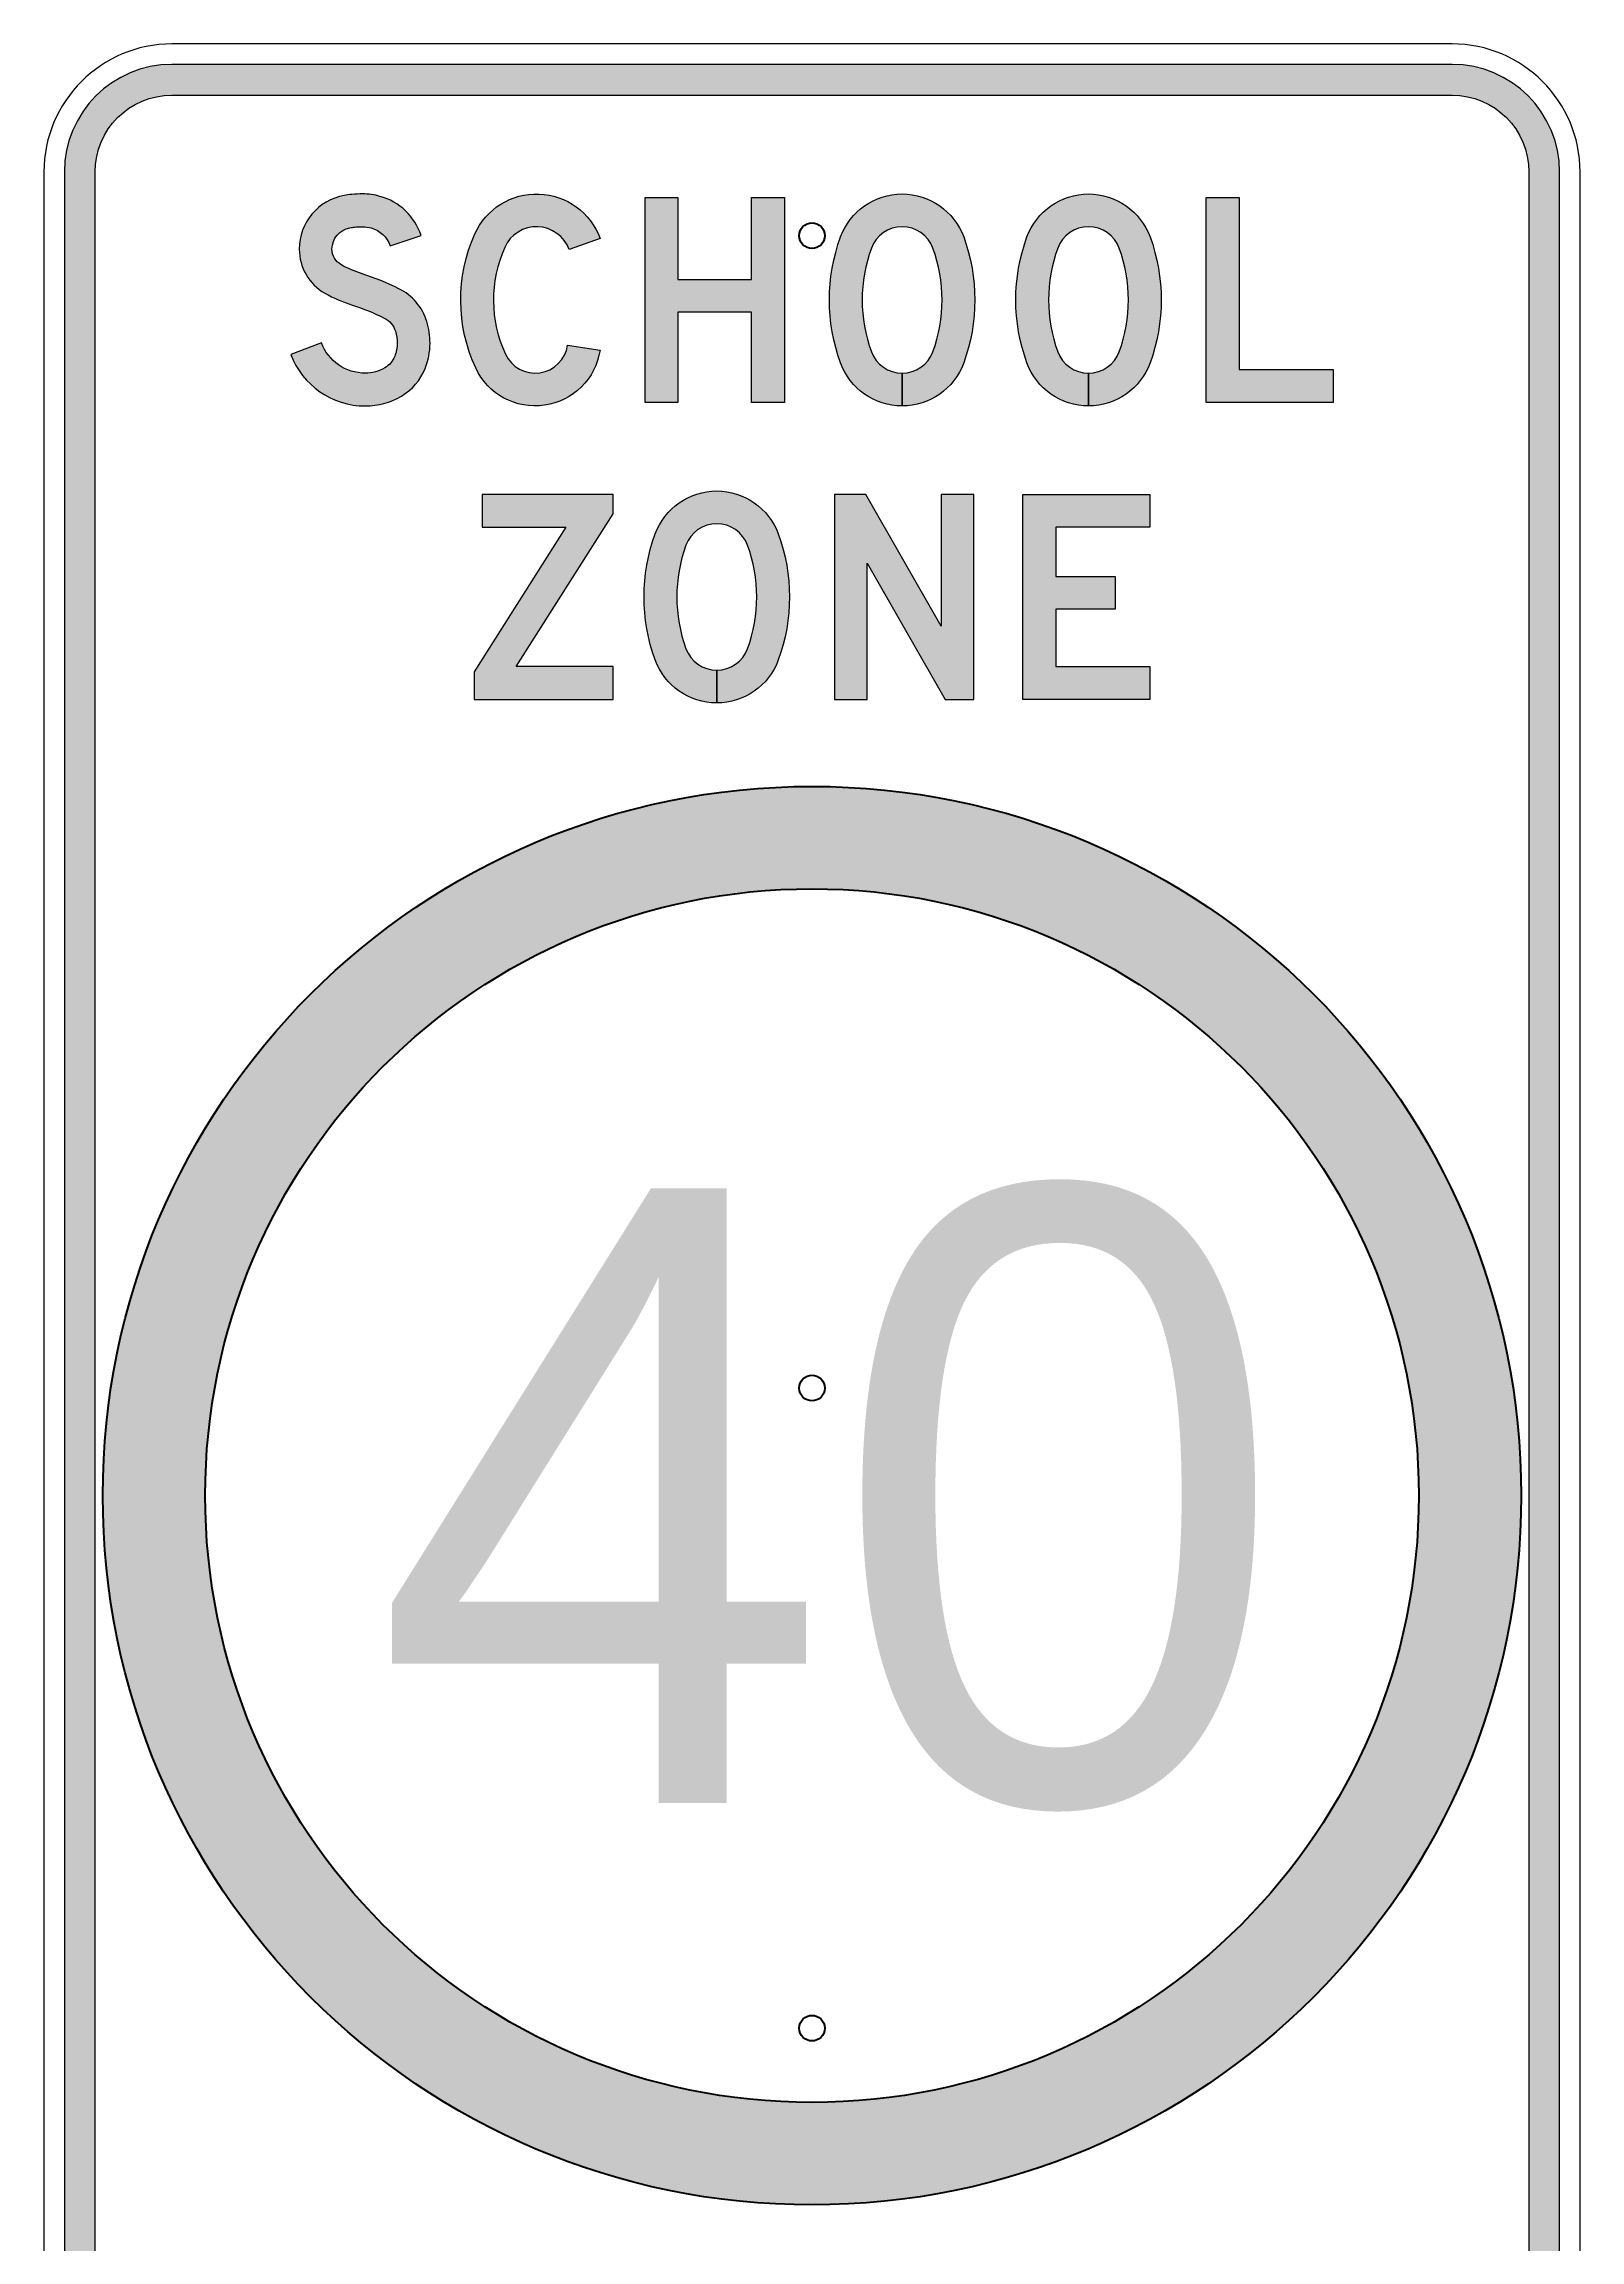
# Model space of a CAD drawing. Header units: millimetres. Extents: x 316 to 376, y 53 to 189.
# Drawn here: x 316.4 to 376.4, y 103.6 to 189.3 of the extents above; entities that cross this region are included whole.
import ezdxf
from ezdxf.enums import TextEntityAlignment as Align

# ---------------------------------------------------------------- set-up
doc = ezdxf.new("R2010")
doc.units = ezdxf.units.MM
doc.linetypes.add('HIDDEN', pattern=[0.375, 0.25, -0.125])
doc.layers.add('GSBWFILL', color=1, linetype='Continuous', lineweight=0)
for name, color, linetype in [('L18', 4, 'Continuous'), ('L20', 8, 'HIDDEN'), ('L25', 1, 'Continuous'), ('RED', 12, 'Continuous')]:
    doc.layers.add(name, color=color, linetype=linetype)
doc.styles.add('FHWAD', font='')
doc.styles.add('TSText', font='isocp2.shx')
doc.styles.get('FHWAD').set_extended_font_data('FHWA Series D2000EX')

# ---------------------------------------------------------------- blocks, each defined once
blk = doc.blocks.new('*U4')
at = {"layer": 'GSBWFILL'}
h = blk.add_hatch(color=256, dxfattribs=at)
edge = h.paths.add_edge_path()
edge.add_arc((70.1138021978752, 139.8349602439575), 31.66503975604246, 74.46761882983742, 89.99999999999937, ccw=False)
edge.add_arc((71.36961921618118, 144.3533723390851), 26.97535701145702, 18.43416843661788, 74.46761882983628, ccw=False)
edge.add_line((96.96080605563552, 152.8833806652067), (127.318809418287, 163.002255693254))
edge.add_arc((71.36961921618013, 144.353372339084), 58.97535701145839, 18.43416843661881, 74.46761882983712)
edge.add_arc((70.11380219787513, 139.8349602439581), 63.66503975604186, 74.46761882983803, 90.00000000000006)
edge.add_arc((70.11380219787479, 87.17811100693719), 116.3218889930628, 89.99999999999987, 95.20208452342816)
edge.add_arc((67.43430500120193, 116.6089654807103), 86.76931042056951, 95.20208452342852, 100.0660043927368)
edge.add_arc((61.58281260194144, 149.5723280011554), 53.29061223869738, 100.0660043927364, 179.9999999999999)
edge.add_arc((57.59622376642022, 149.5723280011556), 49.30402340317619, 180.0000000000001, 240.52539161732)
edge.add_arc((102.7723739602681, 229.5035335058323), 141.1184131237857, 240.5253916173195, 252.4229875600029)
edge.add_arc((-5.154268137836397, -111.1985611304839), 216.2694397253923, 63.49479254048009, 72.42298756000332, ccw=False)
edge.add_arc((81.8551508929528, 63.27562188433962), 21.30308483623306, 17.092358613637998, 63.49479254048009, ccw=False)
edge.add_arc((63.63858117502647, 57.67413260573667), 40.36141882497338, -1.1368683772161603e-13, 17.092358613637487, ccw=False)
edge.add_arc((69.91031519401423, 57.67413260573653), 34.08968480598563, -21.835978028378975, 1.1368683772161603e-13, ccw=False)
edge.add_arc((80.10296240503372, 53.58993848622089), 23.1092158372125, 300.4201037662424, 338.16402197162085, ccw=False)
edge.add_arc((72.8177436446915, 65.99731672222809), 37.49731672222812, 270.00000000000006, 300.4201037662424, ccw=False)
edge.add_arc((72.81774364469152, 74.31938926379087), 45.8193892637909, 200.6540005308844, 270.00000000000006, ccw=False)
edge.add_line((29.94328044301864, 58.15780401743604), (-1.13686837721616e-13, 46.87064510517077))
edge.add_arc((72.81774364469149, 74.31938926379078), 77.81938926379081, 200.6540005308842, 269.9999999999999)
edge.add_arc((72.81774364469143, 65.9973167222284), 69.49731672222843, 269.9999999999999, 300.4201037662422)
edge.add_arc((80.10296240503381, 53.58993848622085), 55.10921583721243, 300.4201037662423, 338.1640219716208)
edge.add_arc((69.91031519401425, 57.67413260573646), 66.08968480598561, 338.1640219716209, 360.0000000000001)
edge.add_arc((63.63858117502667, 57.67413260573663), 72.36141882497319, 359.9999999999999, 377.0923586136376)
edge.add_arc((81.85515089295305, 63.2756218843399), 53.30308483623273, 17.09235861363743, 63.49479254047981)
edge.add_arc((-5.154268137833228, -111.198561130476), 248.2694397253839, 63.49479254047989, 72.4229875600031)
edge.add_arc((102.7723739602719, 229.5035335058409), 109.118413123795, 240.5253916173198, 252.4229875600031, ccw=False)
edge.add_arc((57.59622376642032, 149.5723280011554), 17.30402340317604, 179.9999999999995, 240.5253916173191, ccw=False)
edge.add_arc((61.58281260194153, 149.5723280011556), 21.29061223869724, 100.06600439273649, 180.0000000000001, ccw=False)
edge.add_arc((67.4343050012016, 116.6089654807101), 54.76931042056966, 95.20208452342831, 100.06600439273649, ccw=False)
edge.add_arc((70.11380219787529, 87.17811100693228), 84.32188899306769, 89.99999999999977, 95.20208452342808, ccw=False)
blk.add_lwpolyline([(70.11380219787551, 171.5, -0.06787675261042452), (78.59315953967004, 170.3435695505434, -0.2494830365654269), (96.96080605563552, 152.8833806652067), (127.318809418287, 163.002255693254, 0.2494830365654264), (87.16221351932367, 201.1749061075884, 0.06787675261042452), (70.11380219787506, 203.5, 0.02270227471950201), (59.56703468978421, 203.0208818389779, 0.02122604096759155), (52.26854324855614, 202.0426409332105, 0.3636441175402912), (8.292200363244035, 149.5723280011555, 0.2704077510795036), (33.33678063119186, 106.6495351923277, 0.0519597405227712), (60.15638590907119, 94.97367033413467, -0.03897631886995447), (91.3622734742722, 82.33962051430993, -0.2052815878054308), (102.2173258005501, 69.53687228439209, -0.07471806484743376), (103.9999999999999, 57.67413260573662, -0.09556678149168694), (101.5541485995273, 44.99444737401317, -0.1661941654668835), (91.80399884476228, 33.66202833871628, -0.1335177693873042), (72.81774364469155, 28.49999999999997, -0.3121642975364797), (29.94328044301864, 58.15780401743604), (-1.13686837721616e-13, 46.87064510517077, 0.3121642975364798), (72.81774364469138, -3.500000000000028, 0.1335177693873042), (108.0067626559154, 6.067274401056522, 0.1661941654668837), (131.2582269663246, 33.09202205901265, 0.09556678149168694), (135.9999999999999, 57.67413260573656, 0.07471806484743371), (132.8039568942248, 78.94208351750389, 0.2052815878054319), (105.6432062565886, 110.9762222482267, 0.03897631886995447), (69.8199839289999, 125.4796512773732, -0.05195974052277098), (49.08199018496825, 134.5078979602233, -0.2704077510795024), (40.29220036324429, 149.5723280011556, -0.3636441175402912), (57.86158500182572, 170.5352150791966, -0.02122604096759155), (62.46843668024738, 171.1526866203946, -0.02270227471950201)], format="xyb", close=True, dxfattribs=at)
blk = doc.blocks.new('*U5')
at = {"layer": 'GSBWFILL', "linetype": 'Continuous'}
blk.add_hatch(color=256, dxfattribs=at).paths.add_polyline_path([(13.72124205111108, 164.4021739130435, 0.2166768782576797), (14.62675417347889, 33.60638297872346, 0.7444135620073872), (136, 51.04683606026732), (104.3509964946425, 55.77341803013366, -0.7444135620073867), (43.66437358138194, 47.05319148936167, -0.2166768782576799), (42.94225631924041, 151.3586956521739, -0.6740116141040629), (105.934343747456, 149.1418350505327), (136, 160.0988562745634, 0.6740116141040616)])
at = {"layer": 'GSBWFILL'}
blk.add_lwpolyline([(136, 51.04683606026732, -0.744413562007387), (14.6267541734789, 33.60638297872336, -0.2166768782576799), (13.72124205111101, 164.4021739130435, -0.674011614104063), (136, 160.0988562745634), (105.934343747456, 149.1418350505327, 0.6740116141040626), (42.94225631924041, 151.3586956521739, 0.21667687825768), (43.66437358138194, 47.05319148936167, 0.744413562007387), (104.3509964946425, 55.77341803013366)], format="xyb", close=True, dxfattribs=at)
blk = doc.blocks.new('*U6')
at = {"layer": 'GSBWFILL', "linetype": 'Continuous'}
blk.add_hatch(color=256, dxfattribs=at).paths.add_polyline_path([(0, 0), (32, 0), (32, 88), (104, 88), (104, 0), (136, 0), (136, 200), (104, 200), (104, 120), (32, 120), (32, 200), (0, 200)])
at = {"layer": 'GSBWFILL'}
blk.add_lwpolyline([(0, 200), (32, 200), (32, 120), (104, 120), (104, 200), (136, 200), (136, 0), (104, 0), (104, 88), (32, 88), (32, 0), (0, 0)], close=True, dxfattribs=at)
blk = doc.blocks.new('*U7')
at = {"layer": 'GSBWFILL', "linetype": 'Continuous'}
blk.add_hatch(color=256, dxfattribs=at).paths.add_polyline_path([(10.8974677644866, 161.4928538138885, 0.177215189873418), (10.89746776448655, 38.50714618611153, 0.3148253933391206), (71, -3.499999999999993), (71, 28.5, -0.3148253933391204), (40.9487338822433, 49.50357309305578, -0.1772151898734181), (40.94873388224336, 150.4964269069443, -0.6989247311827949), (101.0512661177567, 150.4964269069442, -0.177215189873418), (101.0512661177567, 49.50357309305575, -0.3147395270879065), (71.00999999999999, 28.50000156250005), (71.00999999999999, -3.499999218749977, 0.3147824596861237), (131.1025322355135, 38.5071461861116, 0.1772151898734178), (131.1025322355134, 161.4928538138885, 0.6989247311827947)])
at = {"layer": 'GSBWFILL'}
blk.add_lwpolyline([(71, -3.499999999999986, -0.3148253933391205), (10.89746776448658, 38.50714618611153, -0.1772151898734181), (10.89746776448658, 161.4928538138885, -0.6989247311827952), (131.1025322355134, 161.4928538138885, -0.1772151898734181), (131.1025322355134, 38.50714618611148, -0.3147824596861233), (71.00999999999999, -3.499999218749981), (71.00999999999999, 28.50000156250004, 0.3147395270879066), (101.0512661177567, 49.50357309305574, 0.1772151898734181), (101.0512661177567, 150.4964269069443, 0.6989247311827952), (40.94873388224335, 150.4964269069442, 0.1772151898734181), (40.94873388224329, 49.50357309305576, 0.3148253933391204), (71, 28.5)], format="xyb", close=True, dxfattribs=at)
blk = doc.blocks.new('*U8')
at = {"layer": 'GSBWFILL', "linetype": 'Continuous'}
blk.add_hatch(color=256, dxfattribs=at).paths.add_polyline_path([(10.8974677644866, 161.4928538138885, 0.177215189873418), (10.89746776448655, 38.50714618611153, 0.3148253933391206), (71, -3.499999999999993), (71, 28.5, -0.3148253933391204), (40.9487338822433, 49.50357309305578, -0.1772151898734181), (40.94873388224336, 150.4964269069443, -0.6989247311827949), (101.0512661177567, 150.4964269069442, -0.177215189873418), (101.0512661177567, 49.50357309305575, -0.3147395270879065), (71.00999999999999, 28.50000156250005), (71.00999999999999, -3.499999218749977, 0.3147824596861237), (131.1025322355135, 38.5071461861116, 0.1772151898734178), (131.1025322355134, 161.4928538138885, 0.6989247311827947)])
at = {"layer": 'GSBWFILL'}
blk.add_lwpolyline([(71, -3.499999999999986, -0.3148253933391205), (10.89746776448658, 38.50714618611153, -0.1772151898734181), (10.89746776448658, 161.4928538138885, -0.6989247311827952), (131.1025322355134, 161.4928538138885, -0.1772151898734181), (131.1025322355134, 38.50714618611148, -0.3147824596861233), (71.00999999999999, -3.499999218749981), (71.00999999999999, 28.50000156250004, 0.3147395270879066), (101.0512661177567, 49.50357309305574, 0.1772151898734181), (101.0512661177567, 150.4964269069443, 0.6989247311827952), (40.94873388224335, 150.4964269069442, 0.1772151898734181), (40.94873388224329, 49.50357309305576, 0.3148253933391204), (71, 28.5)], format="xyb", close=True, dxfattribs=at)
blk = doc.blocks.new('*U9')
at = {"layer": 'GSBWFILL', "linetype": 'Continuous'}
blk.add_hatch(color=256, dxfattribs=at).paths.add_polyline_path([(32, 32), (124, 32), (124, 0), (0, 0), (0, 200), (32, 200)])
at = {"layer": 'GSBWFILL'}
blk.add_lwpolyline([(32, 32), (124, 32), (124, 0), (0, 0), (0, 200), (32, 200)], close=True, dxfattribs=at)
blk = doc.blocks.new('*U3')
at = {"layer": 'GSBWFILL', "color": 28, "true_color": 0x0a0a0a}
for name, p, xscale, yscale, zscale in [('*U4', (0, 0), 0.4000000000000002, 0.4000000000000002, 0.4000000000000002), ('*U5', (66.4, 0), 0.4, 0.4, 0.4), ('*U6', (138.4, 0), 0.4000000000000001, 0.4000000000000001, 0.4000000000000001), ('*U7', (210.4, 0), 0.4000000000000001, 0.4000000000000001, 0.4000000000000001), ('*U8', (283.2, 0), 0.3999999999999999, 0.3999999999999999, 0.3999999999999999), ('*U9', (357.6, 0), 0.4, 0.4, 0.4)]:
    blk.add_blockref(name, p, dxfattribs=dict(at, xscale=xscale, yscale=yscale, zscale=zscale))
blk = doc.blocks.new('*U2')
at = {"layer": 'GSBWFILL'}
blk.add_blockref('*U3', (-203.6, 0), dxfattribs=at)
blk = doc.blocks.new('*U12')
at = {"layer": 'GSBWFILL', "linetype": 'Continuous'}
blk.add_hatch(color=256, dxfattribs=at).paths.add_polyline_path([(89.785008331143, 168), (0, 27.00000000000001), (0, 0), (136, 0), (136, 32), (41.12080679900493, 32), (136.0000000000001, 181), (136, 200), (8, 200), (8, 168)])
at = {"layer": 'GSBWFILL'}
blk.add_lwpolyline([(89.78500833114299, 168), (0, 27), (0, 0), (136, 0), (136, 32), (41.12080679900492, 32), (136.0000000000001, 181), (136, 200), (8, 200), (8, 168)], close=True, dxfattribs=at)
blk = doc.blocks.new('*U13')
at = {"layer": 'GSBWFILL', "linetype": 'Continuous'}
blk.add_hatch(color=256, dxfattribs=at).paths.add_polyline_path([(10.8974677644866, 161.4928538138885, 0.177215189873418), (10.89746776448655, 38.50714618611153, 0.3148253933391206), (71, -3.499999999999993), (71, 28.5, -0.3148253933391204), (40.9487338822433, 49.50357309305578, -0.1772151898734181), (40.94873388224336, 150.4964269069443, -0.6989247311827949), (101.0512661177567, 150.4964269069442, -0.177215189873418), (101.0512661177567, 49.50357309305575, -0.3147395270879065), (71.00999999999999, 28.50000156250005), (71.00999999999999, -3.499999218749977, 0.3147824596861237), (131.1025322355135, 38.5071461861116, 0.1772151898734178), (131.1025322355134, 161.4928538138885, 0.6989247311827947)])
at = {"layer": 'GSBWFILL'}
blk.add_lwpolyline([(71, -3.499999999999986, -0.3148253933391205), (10.89746776448658, 38.50714618611153, -0.1772151898734181), (10.89746776448658, 161.4928538138885, -0.6989247311827952), (131.1025322355134, 161.4928538138885, -0.1772151898734181), (131.1025322355134, 38.50714618611148, -0.3147824596861233), (71.00999999999999, -3.499999218749981), (71.00999999999999, 28.50000156250004, 0.3147395270879066), (101.0512661177567, 49.50357309305574, 0.1772151898734181), (101.0512661177567, 150.4964269069443, 0.6989247311827952), (40.94873388224335, 150.4964269069442, 0.1772151898734181), (40.94873388224329, 49.50357309305576, 0.3148253933391204), (71, 28.5)], format="xyb", close=True, dxfattribs=at)
blk = doc.blocks.new('*U14')
at = {"layer": 'GSBWFILL', "linetype": 'Continuous'}
blk.add_hatch(color=256, dxfattribs=at).paths.add_polyline_path([(31.99999999999998, 133), (108, 0), (136, 0), (136, 200), (104, 200), (104, 71.49806198638842), (30.57032113507903, 200), (0, 200), (0, 0), (32, 0)])
at = {"layer": 'GSBWFILL'}
blk.add_lwpolyline([(136, 0), (136, 200), (104, 200), (104, 71.49806198638845), (30.57032113507904, 200), (0, 200), (0, 0), (32, 0), (32, 133), (108, 0)], close=True, dxfattribs=at)
blk = doc.blocks.new('*U15')
at = {"layer": 'GSBWFILL', "linetype": 'Continuous'}
blk.add_hatch(color=256, dxfattribs=at).paths.add_polyline_path([(124, 168), (32, 168), (32, 120), (90.15557582658448, 120), (90.15557582658454, 88), (32, 88), (32, 32), (124, 32), (124, 0), (0, 0), (0, 200), (124, 200)])
at = {"layer": 'GSBWFILL'}
blk.add_lwpolyline([(124, 168), (32, 168), (32, 120), (90.15557582658448, 120), (90.15557582658454, 88), (32, 88), (32, 32), (124, 32), (124, 0), (0, 0), (0, 200), (124, 200)], close=True, dxfattribs=at)
blk = doc.blocks.new('*U11')
at = {"layer": 'GSBWFILL', "color": 28, "true_color": 0x0a0a0a}
for name, p, xscale, yscale, zscale in [('*U12', (0, 0), 0.3999999999999999, 0.3999999999999999, 0.3999999999999999), ('*U13', (66.4, 0), 0.4, 0.4, 0.4), ('*U14', (140.8, 0), 0.4, 0.4, 0.4), ('*U15', (214.4, 0), 0.3999999999999999, 0.3999999999999999, 0.3999999999999999)]:
    blk.add_blockref(name, p, dxfattribs=dict(at, xscale=xscale, yscale=yscale, zscale=zscale))
blk = doc.blocks.new('*U10')
at = {"layer": 'GSBWFILL'}
blk.add_blockref('*U11', (-132, 0), dxfattribs=at)
blk = doc.blocks.new('*U55')
at = {"layer": 'GSBWFILL', "transparency": 33554687}
blk.add_hatch(color=256, dxfattribs=at).paths.add_polyline_path([(-249.8800000000007, -649.5), (250.0000000000009, -649.5, 0.414213562373095), (292.0000000000009, -607.5), (292.0000000000009, 607.5, 0.414213562373095), (250.0000000000009, 649.5), (-250.0000000000007, 649.5, 0.414213562373095), (-292.0000000000007, 607.5), (-292.0000000000009, -607.5, 0.414213562373095), (-250.0000000000009, -649.5), (-250.0000000000007, -637.5, -0.414213562373095), (-280.0000000000007, -607.5), (-280.0000000000006, 607.5, -0.414213562373095), (-250.0000000000006, 637.5), (250.0000000000009, 637.5, -0.414213562373095), (280.0000000000009, 607.5), (280.0000000000007, -607.5, -0.414213562373095), (250.0000000000007, -637.5), (-249.8800000000009, -637.5)])
at = {"layer": 'GSBWFILL', "linetype": 'Continuous', "transparency": 33554687}
for points in [[(-250.0000000000007, -657.5), (250.0000000000009, -657.5, 0.414213562373095), (300.0000000000009, -607.5), (300.0000000000009, 607.5, 0.414213562373095), (250.0000000000009, 657.5), (-250.0000000000007, 657.5, 0.414213562373095), (-300.0000000000007, 607.5), (-300.0000000000009, -607.5, 0.414213562373095), (-250.0000000000009, -657.5)], [(-249.8800000000007, -649.5), (250.0000000000009, -649.5, 0.414213562373095), (292.0000000000009, -607.5), (292.0000000000009, 607.5, 0.414213562373095), (250.0000000000009, 649.5), (-250.0000000000007, 649.5, 0.414213562373095), (-292.0000000000007, 607.5), (-292.0000000000009, -607.5, 0.414213562373095), (-250.0000000000009, -649.5), (-250.0000000000007, -637.5, -0.414213562373095), (-280.0000000000007, -607.5), (-280.0000000000006, 607.5, -0.414213562373095), (-250.0000000000006, 637.5), (250.0000000000009, 637.5, -0.414213562373095), (280.0000000000009, 607.5), (280.0000000000007, -607.5, -0.414213562373095), (250.0000000000007, -637.5), (-249.8800000000009, -637.5), (-249.8800000000007, -649.5)]]:
    blk.add_lwpolyline(points, format="xyb", close=True, dxfattribs=at).dxf.unprotected_set("ltscale", 0)
at = {"layer": 'GSBWFILL', "color": 250, "transparency": 33554687, "style": 'TSText'}
for s in ['levels:GSCOLORFILL|GSBWFILL|GSOUTLINE', 'chevronShoulderRadius:300.000', 'constructPanels:900|600|450', 'panelBorderRadius:300.000', 'panelStyle:MR-RS-28.ssm', 'chevronTipRadius:300.000', 'constructPanelMode:0', 'panelRoundCorners:0', 'panelStation:none', 'panelHeightLock:1', 'panelWidthLock:1', 'heightRounding:1', 'legendMaterial:0', 'panelName:name', 'panelStandard:2', 'panelMounting:0', 'widthRounding:1', 'panelMaterial:0', 'panelQuantity:1', 'marginAlign:9', 'panelShape:0', 'panelSizes:', 'version:2']:
    blk.add_text(s, height=0.001, dxfattribs=at).set_placement((0, 657.498), align=Align.CENTER)

msp = doc.modelspace()

# ---------------------------------------------------------------- hatches: boundary and pattern name
at = {"layer": 'RED'}
h = msp.add_hatch(color=256, dxfattribs=at)
edge = h.paths.add_edge_path(flags=17)
edge.add_arc((346.4270923818944, 132.6404142722148), 23.7, 0, 360)
edge = h.paths.add_edge_path()
edge.add_arc((346.4270923818948, 132.6404142722148), 27.70000000000002, 0, 360)

# ---------------------------------------------------------------- linework, layer by layer
at = {"layer": 'L25'}
for centre in [(346.4270923818948, 181.8510217308044), (346.427092381895, 136.840389279391), (346.4270923818948, 111.840389279391)]:
    msp.add_circle(centre, 0.5, dxfattribs=at)
at = {"layer": 'RED'}
for centre, radius in [((346.4270923818948, 132.6404142722148), 27.70000000000002), ((346.4270923818944, 132.6404142722148), 23.7)]:
    msp.add_circle(centre, radius, dxfattribs=at)

# ---------------------------------------------------------------- block references
at = {"layer": 'GSBWFILL', "xscale": 0.1, "yscale": 0.1, "zscale": 0.1}
for name, p in [('*U2', (346.4270923818948, 175.3403892793912)), ('*U10', (346.4270923818948, 163.7403892793912))]:
    msp.add_blockref(name, p, dxfattribs=at)
at = {"layer": 'L20', "xscale": 0.1, "yscale": 0.1, "zscale": 0.1}
msp.add_blockref('*U55', (346.4270923818946, 123.5903892793913), dxfattribs=at)

# ---------------------------------------------------------------- texts
at = {"layer": 'L18', "style": 'FHWAD'}
msp.add_text('40', height=24, dxfattribs=at).set_placement((347.1390878455308, 120.6404142722145), align=Align.CENTER)

doc.saveas('drawing.dxf')
